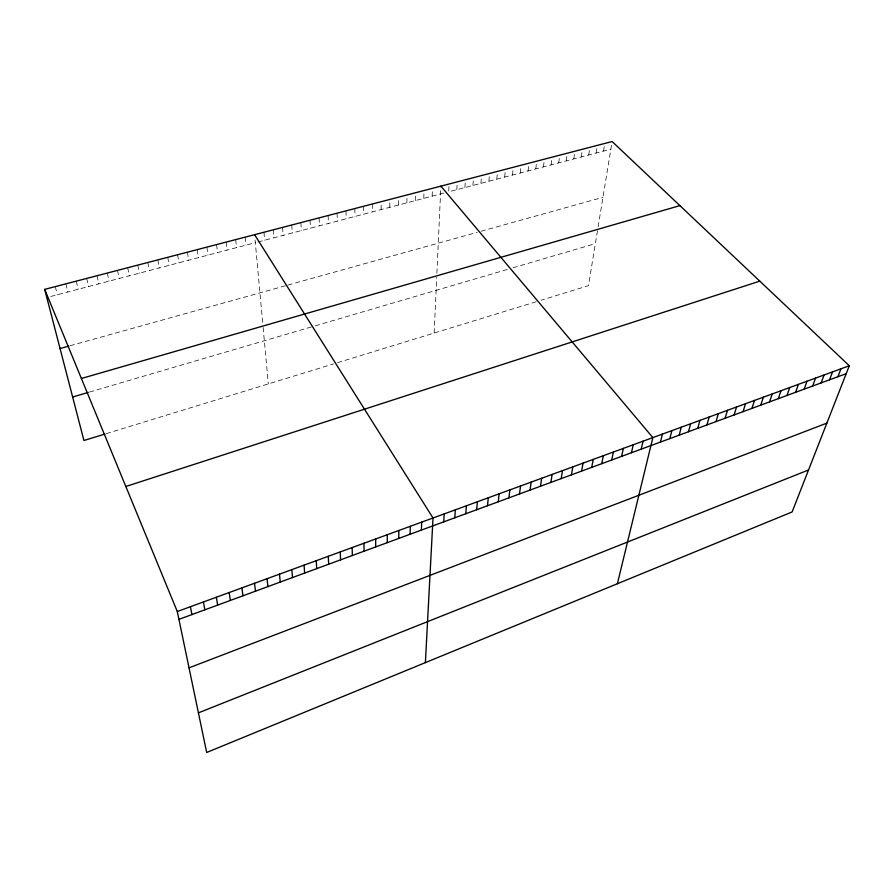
<?xml version="1.0" encoding="UTF-8"?>
<svg xmlns="http://www.w3.org/2000/svg" width="894" height="894" viewBox="0 0 894 894"><rect width="100%" height="100%" fill="white"/><g stroke="black" fill="none" stroke-linecap="round" stroke-linejoin="round"><path stroke-width="0.67" stroke-dasharray="4.47 3.35" d="M381.135 209.587L381.157 201.698M389.75 207.319L389.829 199.44M398.333 205.061L398.456 197.194M406.859 202.826L407.027 194.959M415.341 200.591L415.565 192.735M423.778 198.367L424.047 190.523M432.171 196.166L432.484 188.332M434.16 333.037L436.719 277.218M436.898 273.218L440.876 186.142M448.956 186.611L448.687 191.819L610.859 149.164M456.812 189.684L457.259 181.873M464.891 187.561L465.394 179.761M472.937 185.438L473.474 177.649M480.938 183.337L481.52 175.559M488.895 181.247L489.521 173.47M496.807 179.158L497.477 171.391M504.685 177.09L505.389 169.335M512.519 175.034L513.268 167.279M520.319 172.978L521.113 165.234M528.075 170.944L528.902 163.211M535.797 168.91L536.668 161.188M543.474 166.887L544.379 159.177M551.106 164.876L552.056 157.176M558.705 162.887L559.7 155.187M566.271 160.898L567.299 153.198M573.792 158.908L574.864 151.231M581.279 156.942L582.385 149.276M588.733 154.986L589.872 147.32M596.142 153.03L597.326 145.376M603.517 151.097L604.735 143.453M597.483 230.719L588.464 285.689L541.049 300.239M598.131 226.785L612.111 141.531M106.285 433.646L333.518 363.914M337.507 362.696L538.747 300.943M89.445 392.075L312.911 326.5M315.314 325.796L508.138 269.217M512.988 267.798L595.37 243.626M70.123 345.732L286.65 285.421M287.902 285.074L477.284 232.317M481.128 231.244L602.958 197.317M50.757 296.484L255.326 242.676M257.986 241.972L444.027 193.048M55.294 286.605L57.339 294.752M65.832 283.856L67.799 292.003M76.292 281.129L78.191 289.265M86.707 278.414L88.528 286.549M97.044 275.721L98.809 283.845M107.336 273.05L109.023 281.152M117.55 270.379L119.17 278.481M127.719 267.731L129.272 275.833M137.821 265.105L139.308 273.195M147.868 262.49L149.287 270.569M157.847 259.886L159.199 267.954M167.781 257.293L169.067 265.362M177.649 254.723L178.867 262.78M187.461 252.164L188.623 260.221M197.216 249.627L198.312 257.673M206.916 247.102L207.944 255.136M216.56 244.587L217.533 252.622M226.148 242.084L227.065 250.108M235.681 239.603L236.53 247.616M245.157 237.133L245.951 245.146M255.081 240.005L262.87 324.734M263.115 327.439L268.312 383.928M263.965 232.239L264.635 240.229M273.285 229.803L273.899 237.793M282.549 227.389L283.107 235.368M291.768 224.997L292.271 232.954M300.932 222.606L301.379 230.563M310.039 220.226L310.442 228.182M319.102 217.868L319.449 225.813M328.12 215.521L328.4 223.455M337.072 213.185L337.317 221.109M345.989 210.861L346.168 218.784M354.851 208.559L354.985 216.46M363.668 206.257L363.746 214.158M372.44 203.977L372.463 211.867"/><path stroke-width="1.34" d="M387.236 542.669L387.314 534.713M398.702 538.445L398.858 530.488M410.078 534.254L410.324 526.298M421.365 530.097L421.7 522.13M425.388 662.622L433.009 518.006L254.589 234.675M443.715 521.872L444.217 513.905M454.778 517.805L455.359 509.826M465.752 513.759L466.422 505.781M476.658 509.748L477.396 501.769M487.476 505.758L488.303 497.779M498.226 501.802L499.131 493.823M508.909 497.869L509.882 489.89M519.503 493.969L520.554 485.978M530.03 490.091L531.159 482.101M540.49 486.235L541.686 478.256M550.872 482.414L552.146 474.435M561.186 478.614L562.527 470.635M571.422 474.848L572.842 466.858M581.603 471.104L583.078 463.114M591.705 467.383L593.247 459.393M601.74 463.684L603.349 455.705M611.708 460.019L613.385 452.029M621.609 456.365L623.353 448.386M631.443 452.744L633.254 444.765M641.21 449.146L643.088 441.167M617.385 583.737L652.855 437.602L440.876 186.142M660.398 442.083L662.398 434.104M669.818 438.619L671.875 430.64M679.183 435.166L681.295 427.198M688.481 431.746L690.66 423.778M697.722 428.349L699.957 420.37M706.908 424.963L709.188 416.995M716.027 421.599L718.374 413.643M725.09 418.269L727.492 410.301M734.097 414.95L736.555 406.993M743.048 411.653L745.551 403.697M751.943 408.379L754.502 400.423M760.783 405.127L763.398 397.171M769.566 401.887L772.226 393.941M778.294 398.679L781.01 390.734M786.966 395.483L789.726 387.538M795.582 392.31L798.398 384.375M804.153 389.158L807.014 381.224M812.668 386.018L815.574 378.084M821.128 382.9L824.089 374.977M829.543 379.805L832.537 371.882M837.89 376.732L840.952 368.809M849.3 365.758L792.118 511.949L206.682 752.469L177.291 611.518L44.7 289.365L612.111 141.531L849.3 365.758L177.291 611.518M198.423 712.853L808.522 469.987M189.036 667.829L826.861 423.13M178.934 619.363L846.205 373.67M125.842 486.492L759.788 281.141M104.978 434.048L83.924 440.507L44.7 289.365M72.626 397.003L88.249 392.421M81.388 378.497L679.909 205.62M60.054 348.537L68.86 346.09M190.411 606.724L191.942 614.58M203.43 601.964L204.849 609.831M216.348 597.237L217.655 605.115M229.166 592.554L230.361 600.433M241.894 587.894L242.978 595.784M254.511 583.279L255.494 591.18M267.038 578.697L267.921 586.598M279.476 574.149L280.258 582.061M291.824 569.634L292.494 577.558M304.072 565.153L304.642 573.076M316.23 560.706L316.711 568.64M328.299 556.291L328.679 564.226M340.268 551.911L340.558 559.856M352.158 547.564L352.359 555.509M363.97 543.25L364.07 551.196M375.681 538.97L375.692 546.916"/></g></svg>
